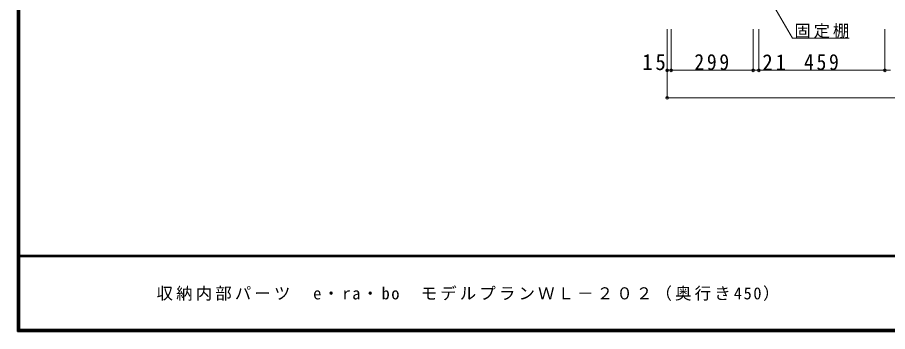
# Model space of a CAD drawing. Units: millimetres at full size, sheet at 1:20. Extents: x -3922 to 3878, y -2932 to 2722.
# Drawn here: x -3922 to -747, y -2864 to -1718 of the extents above; entities that cross this region are included whole.
import ezdxf

# ---------------------------------------------------------------- set-up
doc = ezdxf.new("R2010")
doc.units = ezdxf.units.MM
doc.header["$LTSCALE"] = 20
doc.header["$PDMODE"] = 32
doc.header["$PDSIZE"] = 10
for name, color, linetype, lineweight in [('0-A_文字', 7, 'Continuous', 18), ('0-B_寸法', 7, 'Continuous', 9), ('F-1_枠', 6, 'Continuous', 40)]:
    doc.layers.add(name, color=color, linetype=linetype, lineweight=lineweight)
doc.layers.add('F-A_文字', color=7, linetype='Continuous')
doc.styles.add('ＭＳ ゴシック', font='')
doc.styles.get('ＭＳ ゴシック').set_extended_font_data('MS Gothic')

msp = doc.modelspace()

# ---------------------------------------------------------------- linework, layer by layer
at = {"layer": '0-A_文字'}
for p in [(-1191.28, -1626.67), (-887.34, -1794.24)]:
    msp.add_line(p, (-1094.53, -1794.24), dxfattribs=at)
at = {"layer": '0-B_寸法', "color": 4}
for p, q in [((-1536.84, -1911.27), (-1536.84, -1761.27)), ((-1237.84, -1911.27), (-1237.84, -1761.27)), ((-1216.84, -1911.27), (-1216.84, -1761.27)), ((-757.84, -1911.27), (-757.84, -1761.27)), ((-1551.84, -2011.27), (-1551.84, -1911.27)), ((-1536.84, -1911.27), (-1237.84, -1911.27)), ((-1237.84, -1911.27), (-1216.84, -1911.27)), ((-1216.84, -1911.27), (-757.84, -1911.27)), ((-757.84, -1911.27), (-736.84, -1911.27)), ((-1551.84, -2011.27), (1337.16, -2011.27))]:
    msp.add_line(p, q, dxfattribs=at)
msp.add_lwpolyline([(-1536.84, -1911.27), (-1551.84, -1911.27), (-1551.84, -1761.27)], dxfattribs=at)
at = {"layer": '0-B_寸法'}
for p in [(-1551.84, -1911.27), (-1536.84, -1911.27), (-1237.84, -1911.27), (-1216.84, -1911.27), (-757.84, -1911.27), (-1551.84, -2011.27)]:
    msp.add_point(p, dxfattribs=at)
at = {"layer": 'F-1_枠'}
for p, q in [((-3922.03, 2722.29), (-3922.03, -2864.37)), ((-3918.7, 2722.29), (-3918.7, -2864.37)), ((-3915.36, 2722.29), (-3915.36, -2864.37)), ((3877.97, -2587.71), (-3922.03, -2587.71)), ((3877.97, -2591.04), (-3922.03, -2591.04)), ((3877.97, -2857.71), (-3922.03, -2857.71)), ((3877.97, -2861.04), (-3922.03, -2861.04)), ((3877.97, -2864.37), (-3922.03, -2864.37))]:
    msp.add_line(p, q, dxfattribs=at)

# ---------------------------------------------------------------- texts
at = {"layer": '0-A_文字', "insert": (-1087.34, -1794.24), "char_height": 43.99, "attachment_point": 7, "style": 'ＭＳ ゴシック'}
msp.add_mtext('\\T1.17;固定棚', dxfattribs=at)
at = {"layer": '0-B_寸法', "char_height": 58.65, "attachment_point": 7, "style": 'ＭＳ ゴシック'}
for s, insert in [('\\T1.27;\\W0.95;15', (-1642.63, -1911.27)), ('\\T1.27;\\W0.9;299', (-1452.34, -1911.27)), ('\\T1.27;\\W0.95;21', (-1204.32, -1911.27)), ('\\T1.27;\\W0.9;459', (-1052.34, -1911.27))]:
    msp.add_mtext(s, dxfattribs=dict(at, insert=insert))
at = {"layer": 'F-A_文字', "insert": (-3414.43, -2752.59), "char_height": 43.99, "attachment_point": 7, "style": 'ＭＳ ゴシック'}
msp.add_mtext('\\T1.19;収納内部パーツ\u3000e・ra・bo\u3000モデルプランＷＬ－２０２（奥行き450）', dxfattribs=at)

doc.saveas('drawing.dxf')
